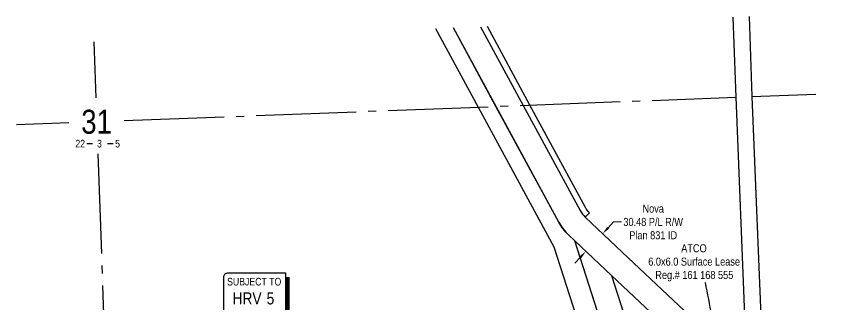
# Model space of a CAD drawing. Extents: x 677803 to 685700, y 5641086 to 5647221.
# Drawn here: x 682268 to 683303, y 5643230 to 5643590 of the extents above; entities that cross this region are included whole.
import ezdxf
from ezdxf.enums import TextEntityAlignment as Align

# ---------------------------------------------------------------- set-up
doc = ezdxf.new("R2010")
doc.units = 0
doc.header["$LTSCALE"] = 5
doc.header["$PDMODE"] = 3
doc.header["$PDSIZE"] = 5
doc.linetypes.add('foc-QUARTERLINE', pattern=[33, 25, -3, 2, -3])
doc.layers.get('Defpoints').update_dxf_attribs({"color": 9})
for name, color, linetype in [('10', 1, 'Continuous'), ('41', 7, 'Continuous'), ('9', 3, 'Continuous'), ('CG-NOTES', 7, 'Continuous'), ('CTW', 7, 'Continuous'), ('F-RW', 190, 'Continuous'), ('L-SEC', 7, 'Continuous'), ('L-SECLBL', 7, 'Continuous'), ('L-SECQ', 8, 'foc-QUARTERLINE')]:
    doc.layers.add(name, color=color, linetype=linetype)
doc.layers.add('C-WS-T', color=13, linetype='Continuous', lineweight=9)
doc.layers.add('F-RW-T', color=190, linetype='Continuous', lineweight=9)
doc.styles.add('80CG', font='ARIALN.TTF', dxfattribs={"height": 10})
doc.styles.add('80L', font='ARIALN.TTF', dxfattribs={"height": 10})
doc.styles.add('HRV', font='ARIALN.TTF', dxfattribs={"height": 3})
doc.styles.add('SIMPLEX', font='ARIALN.TTF')
doc.dimstyles.new('Compass 5 000', dxfattribs={"dimscale": 5, "dimtxt": 9, "dimasz": 2, "dimexe": 0.2, "dimexo": 0.0625, "dimgap": 0.5, "dimtad": 0, "dimtih": 1, "dimtoh": 1, "dimzin": 0, "dimdsep": 46, "dimtxsty": '80CG', "dimcen": 0.1, "dimse1": 1, "dimse2": 1, "dimclrd": 256, "dimclrt": 256, "dimaunit": 1, "dimadec": 4, "dimazin": 0, "dimtfac": 0.06, "dimtofl": 0, "dimtmove": 0, "dimatfit": 1, "dimfxl": 0.2, "dimtolj": 1, "dimtzin": 0, "dimlwd": -1, "dimarcsym": 0})

# ---------------------------------------------------------------- blocks, each defined once
blk = doc.blocks.new('L-SECLBL')
at = {"layer": '9', "color": 7}
for p, q in [((-5.1, -27.8), (-12.3, -27.8)), ((20.7, -27.8), (13.5, -27.8))]:
    blk.add_line(p, q, dxfattribs=at)
at = {"layer": '10', "color": 2, "style": 'SIMPLEX'}
blk.add_attdef('SEC', text='', height=30, dxfattribs=at).set_placement((0, 0), align=Align.MIDDLE)
at = {"layer": '10', "color": 5, "style": '80L'}
blk.add_attdef('TWP', text='', height=9.5, dxfattribs=at).set_placement((-14.4, -27.4), align=Align.MIDDLE_RIGHT)
blk.add_attdef('RGE', text='', height=9.5, dxfattribs=at).set_placement((3.6, -27.4), align=Align.MIDDLE_CENTER)
blk.add_attdef('MER', text='', height=9.5, dxfattribs=at).set_placement((23.2, -27.4), align=Align.MIDDLE_LEFT)
blk = doc.blocks.new('*D399')
at = {"layer": 'Defpoints', "color": 0, "transparency": 16777216}
for p in [(683000.6, 5643318.6), (683056.3, 5643266.1), (683035.4, 5643243.9)]:
    blk.add_point(p, dxfattribs=at)
at = {"layer": 'F-RW-T', "transparency": 16777216}
for p, q in [((683007.4, 5643325.8), (683014.3, 5643333.1)), ((683014.3, 5643333.1), (683024.3, 5643333.1)), ((682972.8, 5643289.1), (682966, 5643281.8))]:
    blk.add_line(p, q, dxfattribs=at)
for points in [[(683006.2, 5643327), (683008.6, 5643324.7), (683000.6, 5643318.6)], [(682971.6, 5643290.2), (682974, 5643288), (682979.7, 5643296.4)]]:
    blk.add_solid(points, dxfattribs=at)
at = {"layer": 'F-RW-T', "transparency": 16777216, "insert": (683063.7, 5643333.1), "char_height": 10, "attachment_point": 5, "style": '80CG'}
blk.add_mtext('\\A1;Nova\\P30.48 P/L R/W\\PPlan 831 ID ', dxfattribs=at)
blk = doc.blocks.new('HRV')
blk.add_lwpolyline([(-35.1, 31.6), (37.2, 31.6), (37.2, -25.5, -0.414214), (32.2, -30.5), (-40.1, -30.5), (-40.1, 26.6, -0.414214)], format="xyb", close=True)
at = {"const_width": 5, "flags": 128}
blk.add_lwpolyline([(-35.1, -33), (32.2, -33, 0.414214), (39.7, -25.5), (39.7, 26.6)], format="xyb", dxfattribs=at)
at = {"style": '80L'}
blk.add_text('SUBJECT TO', height=9.5, dxfattribs=at).set_placement((-2, 13.1), align=Align.BOTTOM_CENTER)
blk.add_attdef('(N.W.1/4 00)', text='', height=7.12, dxfattribs=at).set_placement((-2, -24.4), align=Align.BOTTOM_CENTER)
at = {"layer": 'CTW', "color": 3, "style": 'HRV'}
blk.add_text('HRV', height=15, dxfattribs=at).set_placement((-10.9, -0.2), align=Align.MIDDLE_CENTER)
blk.add_attdef('0', text='', height=15, dxfattribs=at).set_placement((18.3, -0.2), align=Align.MIDDLE_CENTER)
blk = doc.blocks.new('*D572')
at = {"layer": 'C-WS-T', "transparency": 16777216}
for p, q in [((683156.3, 5643156.3), (683193.9, 5643195.9)), ((683193.9, 5643195.9), (683203.9, 5643195.9)), ((683136.2, 5643135.2), (683129.3, 5643128))]:
    blk.add_line(p, q, dxfattribs=at)
for points in [[(683155.1, 5643157.5), (683157.5, 5643155.2), (683149.4, 5643149.1)], [(683135, 5643136.4), (683137.4, 5643134.1), (683143.1, 5643142.5)]]:
    blk.add_solid(points, dxfattribs=at)
at = {"layer": 'Defpoints', "color": 0, "transparency": 16777216}
for p in [(683143.1, 5643142.5), (683162.2, 5643136.9), (683155.9, 5643130.3)]:
    blk.add_point(p, dxfattribs=at)
at = {"layer": 'C-WS-T', "transparency": 16777216, "insert": (683254.4, 5643195.9), "char_height": 10, "attachment_point": 5, "style": '80CG'}
blk.add_mtext('\\A1;ATCO\\P9.14 A/R\\PReg.# 161 168 555', dxfattribs=at)

msp = doc.modelspace()

# ---------------------------------------------------------------- linework, layer by layer
at = {"layer": '41', "color": 7, "linetype": 'Continuous'}
msp.add_arc((683001.838, 5643363.486), 63.987, 208.516511, 226.676639, dxfattribs=at)
at = {"layer": 'F-RW', "flags": 128}
for points in [[(682848.019, 5643576.891), (682972.409, 5643347.466, 0.07940476), (682978.848, 5643339.11), (682986.616, 5643331.775), (683032.549, 5643288.45), (683152.095, 5643175.905), (683159.898, 5643168.548), (683168.379, 5643160.221), (683180.575, 5643148.715), (683182.312, 5643105.172), (683147.242, 5643138.259), (683138.765, 5643146.582), (683131.202, 5643153.712), (683011.635, 5643266.277), (682965.688, 5643309.615), (682957.936, 5643316.936, -0.07940476), (682945.614, 5643332.938), (682814.054, 5643575.587)], [(682978.837, 5643339.117), (682984.063, 5643344.662, -0.0802002), (682979.04, 5643351.207), (682909.652, 5643479.176), (682856.514, 5643577.217)], [(682791.924, 5643574.737), (682845.092, 5643476.696), (682939.758, 5643302.167), (682986.823, 5643155.639), (682988.403, 5643150.711), (683112.675, 5642763.449), (683122.482, 5642743.469), (683133.596, 5642727.222), (683144.791, 5642710.855), (683150.413, 5642702.644, -0.00550068), (683174.596, 5642702.421), (683148.312, 5642741.009), (683136.78, 5642776.768), (683130.258, 5642797.062), (683016.092, 5643152.745), (683014.503, 5643157.697), (682965.688, 5643309.615), (682957.936, 5643316.936, -0.07940476), (682945.614, 5643332.938), (682867.21, 5643477.545), (682814.066, 5643575.587)]]:
    msp.add_lwpolyline(points, format="xyb", dxfattribs=at)
msp.add_lwpolyline([(683174.596, 5642702.421), (683148.312, 5642741.009), (682965.688, 5643309.615), (683011.615, 5643266.296), (683175.984, 5642754.526), (683197.566, 5642722.841)], dxfattribs=at)
at = {"layer": 'L-SEC'}
for p, q in [((683163.405, 5643588.999), (683166.996, 5643489.061)), ((683183.504, 5643589.77), (683187.097, 5643489.786)), ((683166.996, 5643489.061), (683199.051, 5642685.612)), ((683187.097, 5643489.786), (683219.152, 5642686.337))]:
    msp.add_line(p, q, dxfattribs=at)
at = {"layer": 'L-SECQ'}
for p, q in [((682364.684, 5643558.335), (682367.215, 5643488.355)), ((682402.717, 5643459.7), (683166.996, 5643489.061)), ((683187.097, 5643489.786), (683266.932, 5643492.664)), ((682333.498, 5643457.041), (682268.323, 5643454.537)), ((682369.745, 5643418.415), (682400.246, 5642575.135))]:
    msp.add_line(p, q, dxfattribs=at)

# ---------------------------------------------------------------- block references
at = {"layer": 'CG-NOTES', "xscale": 0.99981491, "yscale": 0.99981491, "zscale": 0.99981491}
msp.add_blockref('HRV', (682567.222, 5643237.823), dxfattribs=at).add_auto_attribs({'(N.W.1/4 00)': '(L.S. 1 & L.S. 2)', '0': '5'})
at = {"layer": 'L-SECLBL', "color": 4}
msp.add_blockref('L-SECLBL', (682368.299, 5643458.378), dxfattribs=at).add_auto_attribs({'SEC': '31', 'TWP': '22', 'RGE': '3', 'MER': '5'})

# ---------------------------------------------------------------- texts
at = {"layer": 'C-WS-T', "insert": (683056.95, 5643305.227), "char_height": 9.99815, "attachment_point": 1, "style": '80L'}
msp.add_mtext_dynamic_manual_height_columns('\\pi41.795;ATCO\\P\\pi0.59542;6.0x6.0 Surface Lease \\P\\pi9.4137;Reg.# 161 168 555', width=114.91466, gutter_width=50, heights=[0], dxfattribs=at)

# ---------------------------------------------------------------- dimensions: what is measured, and where the dimension line sits
at = {"layer": 'C-WS-T'}
dim = msp.add_linear_dim(base=(683143.086, 5643142.473), p1=(683162.16, 5643136.945), p2=(683155.863, 5643130.323), angle=226.441407, text='ATCO\\P9.14 A/R\\PReg.# 161 168 555', dimstyle='Compass 5 000', dxfattribs=at)
dim.commit()
dim.dimension.update_dxf_attribs({"geometry": '*D572', "text_midpoint": (683254.409, 5643195.864), "dimtype": 161})
at = {"layer": 'F-RW-T'}
dim = msp.add_linear_dim(base=(683000.558, 5643318.568), p1=(683035.407, 5643243.897), p2=(683056.3, 5643266.089), angle=46.727743, text='Nova\\P30.48 P/L R/W\\PPlan 831 ID ', dimstyle='Compass 5 000', dxfattribs=at)
dim.commit()
dim.dimension.update_dxf_attribs({"geometry": '*D399', "text_midpoint": (683063.738, 5643333.13), "dimtype": 161})

# ---------------------------------------------------------------- leaders
at = {"layer": 'C-WS-T', "path_type": 1}
msp.add_leader([(683144.735, 5643174.163), (683129.115, 5643257.409)], dimstyle='Compass 5 000', override={"dimgap": 0.5, "dimtad": 0}, dxfattribs=at)

doc.saveas('drawing.dxf')
